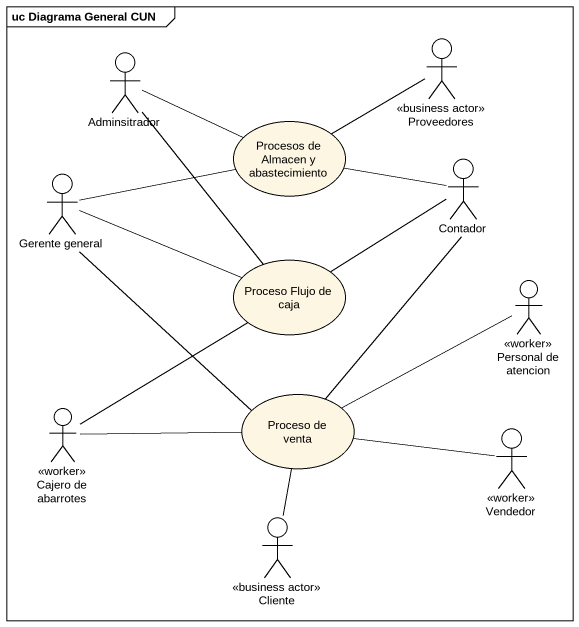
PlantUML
@startuml
mainframe uc Diagrama General CUN
actor Adminsitrador
actor Proveedores <<business actor>>
usecase "Procesos de Almacen y abastecimiento" as Procesos_de_Almacen_y
actor "Gerente general" as Gerente_general
actor Contador
usecase "Proceso Flujo de caja" as Proceso_Flujo_de_caja
actor "Personal de atencion" as Personal_de_atencion <<worker>>
usecase "Proceso de venta" as Proceso_de_venta
actor "Cajero de abarrotes" as Cajero_de_abarrotes <<worker>>
actor Vendedor <<worker>>
actor Cliente <<business actor>>
Adminsitrador -right- Procesos_de_Almacen_y
Adminsitrador -- Proceso_Flujo_de_caja
Proveedores -left- Procesos_de_Almacen_y
Gerente_general -right- Procesos_de_Almacen_y
Gerente_general -right- Proceso_Flujo_de_caja
Gerente_general -- Proceso_de_venta
Contador -left- Procesos_de_Almacen_y
Contador -left- Proceso_Flujo_de_caja
Contador -- Proceso_de_venta
Personal_de_atencion -left- Proceso_de_venta
Cajero_de_abarrotes -up- Proceso_Flujo_de_caja
Cajero_de_abarrotes -right- Proceso_de_venta
Vendedor -left- Proceso_de_venta
Cliente -up- Proceso_de_venta
@enduml
